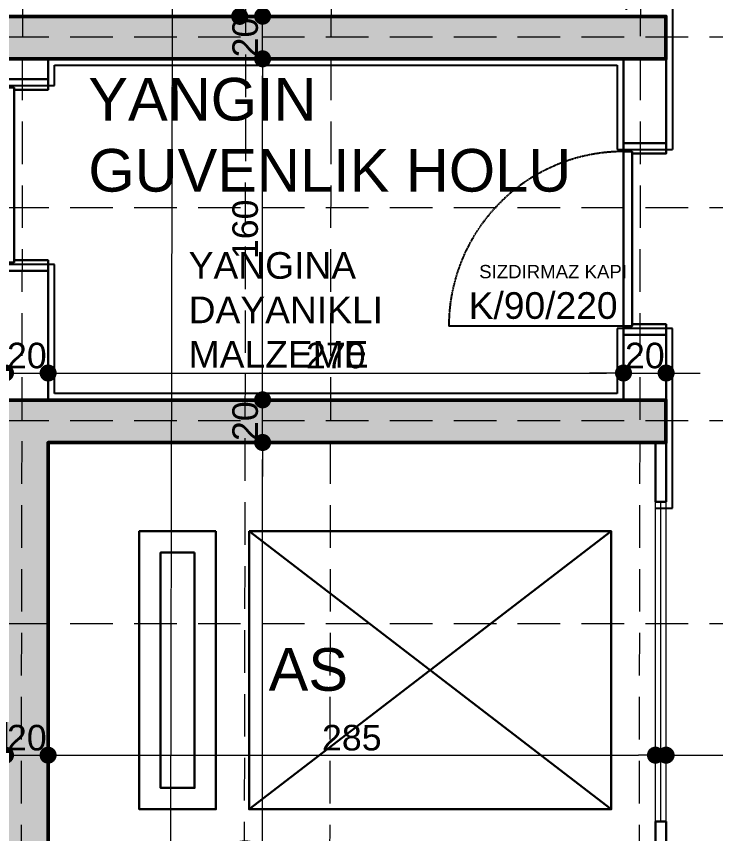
# Model space of a CAD drawing. Header units: millimetres. Extents: x 38129 to 72024, y -56282 to 16512.
# Drawn here: x 45968.3 to 46296.5, y -44649.3 to -44265.8 of the extents above; entities that cross this region are included whole.
import ezdxf

# ---------------------------------------------------------------- set-up
doc = ezdxf.new("R2010")
doc.units = ezdxf.units.MM
doc.linetypes.add('HIDDEN', pattern=[0.375, 0.25, -0.125])
for name, color, linetype, lineweight in [('AKS', 55, 'HIDDEN', 0), ('COLUMN4', 3, 'Continuous', 50), ('DIŞÖLÇÜ', 37, 'Continuous', 0), ('DUVAR', 255, 'Continuous', 30), ('KAPI', 4, 'Continuous', 30), ('M', 210, 'Continuous', 30), ('mahal', 7, 'Continuous', 5), ('pencere+KAPI', 1, 'Continuous', 0), ('TARAMA', 252, 'Continuous', 0), ('ölçü İÇ', 31, 'Continuous', 0)]:
    doc.layers.add(name, color=color, linetype=linetype, lineweight=lineweight)
doc.layers.add('HIDDEN', color=1, linetype='HIDDEN')
doc.layers.add('sıva', color=41, linetype='Continuous')
doc.styles.add('icdisolcu_yazi', font='arial.ttf')
doc.styles.get("Standard").update_dxf_attribs({"font": 'arial.ttf'})
doc.styles.add('style1', font='arial.ttf')
doc.dimstyles.new('İç Ölçü', dxfattribs={"dimtxt": 12, "dimasz": 8, "dimexe": 5, "dimexo": 0, "dimgap": 2, "dimtad": 1, "dimdec": 0, "dimzin": 12, "dimdsep": 46, "dimtxsty": 'icdisolcu_yazi', "dimblk": 'DOT', "dimcen": 8, "dimdle": 5, "dimclrd": 256, "dimclre": 256, "dimclrt": 7, "dimadec": 0, "dimazin": 3, "dimtfac": 1, "dimtdec": 0, "dimtix": 1, "dimtmove": 2, "dimatfit": 3, "dimldrblk": 'DOT', "dimfxl": 0, "dimtolj": 1, "dimtzin": 0, "dimlwd": -1, "dimlwe": -1, "dimarcsym": 0})

# ---------------------------------------------------------------- blocks, each defined once
blk = doc.blocks.new('*U12')
for p, q in [((4, 0), (0, 0)), ((86, 0), (90, 0))]:
    blk.add_line(p, q)
blk.add_lwpolyline([(4, 0), (86, 0), (86, -4), (4, -4)], close=True)
for points in [[(0, -20), (5, -20), (5, -4)], [(90, -20), (85, -20), (85, -4)]]:
    blk.add_lwpolyline(points)
at = {"layer": 'DUVAR'}
for p, q in [((0, 0), (0, -20)), ((90, 0), (90, -20))]:
    blk.add_line(p, q, dxfattribs=at)
at = {"layer": 'HIDDEN'}
blk.add_line((4, 0), (4, 82), dxfattribs=at)
blk.add_arc((4, 0), 82, 360, 90, dxfattribs=at)
blk = doc.blocks.new('_Dot')
at = {"color": 0, "lineweight": -2}
blk.add_line((-0.5, 0), (-1, 0), dxfattribs=at)
at = {"color": 0, "lineweight": 30, "const_width": 0.5}
blk.add_lwpolyline([(-0.25, 0, 1), (0.25, 0, 1)], format="xyb", close=True, dxfattribs=at)
blk = doc.blocks.new('*D833')
at = {"layer": 'Defpoints', "color": 0, "lineweight": 120, "transparency": 16777216}
for p in [(46079.12, -44465.74), (46083.91, -44465.74), (46083.91, -44865.74)]:
    blk.add_point(p, dxfattribs=at)
at = {"layer": 'ölçü İÇ', "transparency": 16777216}
for p, q in [((46079.12, -44465.74), (46088.91, -44465.74)), ((46083.91, -44865.74), (46088.91, -44865.74))]:
    blk.add_line(p, q, dxfattribs=at)
at = {"layer": 'ölçü İÇ', "linetype": 'Continuous', "transparency": 16777216}
blk.add_line((46083.91, -44857.74), (46083.91, -44473.74), dxfattribs=at)
at = {"layer": 'ölçü İÇ', "transparency": 16777216, "xscale": 8, "yscale": 8, "zscale": 8}
for p, rotation in [((46083.91, -44465.74), 90), ((46083.91, -44865.74), 270)]:
    blk.add_blockref('_Dot', p, dxfattribs=dict(at, rotation=rotation))
at = {"layer": 'ölçü İÇ', "color": 7, "transparency": 16777216, "insert": (46075.78, -44665.74), "char_height": 12, "attachment_point": 5, "rotation": 90, "style": 'icdisolcu_yazi'}
blk.add_mtext('\\A1;400', dxfattribs=at)
blk = doc.blocks.new('*D834')
at = {"layer": 'Defpoints', "color": 0, "lineweight": 120, "transparency": 16777216}
for p in [(46083.91, -44445.74), (46083.91, -44445.74), (46079.12, -44465.74)]:
    blk.add_point(p, dxfattribs=at)
at = {"layer": 'ölçü İÇ', "linetype": 'Continuous', "transparency": 16777216}
for p, q in [((46083.91, -44437.74), (46083.91, -44429.74)), ((46083.91, -44465.74), (46083.91, -44445.74)), ((46083.91, -44473.74), (46083.91, -44481.74))]:
    blk.add_line(p, q, dxfattribs=at)
at = {"layer": 'ölçü İÇ', "transparency": 16777216}
for p, q in [((46083.91, -44445.74), (46088.91, -44445.74)), ((46079.12, -44465.74), (46088.91, -44465.74))]:
    blk.add_line(p, q, dxfattribs=at)
at = {"layer": 'ölçü İÇ', "transparency": 16777216, "xscale": 8, "yscale": 8, "zscale": 8}
for p, rotation in [((46083.91, -44445.74), 270), ((46083.91, -44465.74), 90)]:
    blk.add_blockref('_Dot', p, dxfattribs=dict(at, rotation=rotation))
at = {"layer": 'ölçü İÇ', "color": 7, "transparency": 16777216, "insert": (46075.78, -44455.74), "char_height": 12, "attachment_point": 5, "rotation": 90, "style": 'icdisolcu_yazi'}
blk.add_mtext('\\A1;20', dxfattribs=at)
blk = doc.blocks.new('*D835')
at = {"layer": 'Defpoints', "color": 0, "lineweight": 120, "transparency": 16777216}
for p in [(46083.91, -44285.74), (46083.91, -44285.74), (46083.91, -44445.74)]:
    blk.add_point(p, dxfattribs=at)
at = {"layer": 'ölçü İÇ', "transparency": 16777216}
for p, q in [((46083.91, -44285.74), (46088.91, -44285.74)), ((46083.91, -44445.74), (46088.91, -44445.74))]:
    blk.add_line(p, q, dxfattribs=at)
at = {"layer": 'ölçü İÇ', "linetype": 'Continuous', "transparency": 16777216}
blk.add_line((46083.91, -44437.74), (46083.91, -44293.74), dxfattribs=at)
at = {"layer": 'ölçü İÇ', "transparency": 16777216, "xscale": 8, "yscale": 8, "zscale": 8}
for p, rotation in [((46083.91, -44285.74), 90), ((46083.91, -44445.74), 270)]:
    blk.add_blockref('_Dot', p, dxfattribs=dict(at, rotation=rotation))
at = {"layer": 'ölçü İÇ', "color": 7, "transparency": 16777216, "insert": (46075.78, -44365.74), "char_height": 12, "attachment_point": 5, "rotation": 90, "style": 'icdisolcu_yazi'}
blk.add_mtext('\\A1;160', dxfattribs=at)
blk = doc.blocks.new('*D836')
at = {"layer": 'Defpoints', "color": 0, "lineweight": 120, "transparency": 16777216}
for p in [(46042.18, -44265.74), (46083.91, -44265.74), (46083.91, -44285.74)]:
    blk.add_point(p, dxfattribs=at)
at = {"layer": 'ölçü İÇ', "linetype": 'Continuous', "transparency": 16777216}
for p, q in [((46083.91, -44257.74), (46083.91, -44249.74)), ((46083.91, -44285.74), (46083.91, -44265.74)), ((46083.91, -44293.74), (46083.91, -44301.74))]:
    blk.add_line(p, q, dxfattribs=at)
at = {"layer": 'ölçü İÇ', "transparency": 16777216}
for p, q in [((46078.91, -44265.74), (46088.91, -44265.74)), ((46083.91, -44285.74), (46088.91, -44285.74))]:
    blk.add_line(p, q, dxfattribs=at)
at = {"layer": 'ölçü İÇ', "transparency": 16777216, "xscale": 8, "yscale": 8, "zscale": 8}
for p, rotation in [((46083.91, -44265.74), 270), ((46083.91, -44285.74), 90)]:
    blk.add_blockref('_Dot', p, dxfattribs=dict(at, rotation=rotation))
at = {"layer": 'ölçü İÇ', "color": 7, "transparency": 16777216, "insert": (46075.78, -44275.74), "char_height": 12, "attachment_point": 5, "rotation": 90, "style": 'icdisolcu_yazi'}
blk.add_mtext('\\A1;20', dxfattribs=at)
blk = doc.blocks.new('*D864')
at = {"layer": 'Defpoints', "color": 0, "lineweight": 120, "transparency": 16777216}
for p in [(45963.23, -44612.42), (45983.23, -44612.42), (45983.23, -44612.44)]:
    blk.add_point(p, dxfattribs=at)
at = {"layer": 'ölçü İÇ', "linetype": 'Continuous', "transparency": 16777216}
for p, q in [((45955.23, -44612.44), (45947.23, -44612.44)), ((45963.23, -44612.44), (45983.23, -44612.44)), ((45991.23, -44612.44), (45999.23, -44612.44))]:
    blk.add_line(p, q, dxfattribs=at)
at = {"layer": 'ölçü İÇ', "transparency": 16777216}
for p, q in [((45963.23, -44612.42), (45963.23, -44617.44)), ((45983.23, -44612.42), (45983.23, -44617.44))]:
    blk.add_line(p, q, dxfattribs=at)
at = {"layer": 'ölçü İÇ', "transparency": 16777216, "xscale": 8, "yscale": 8, "zscale": 8}
blk.add_blockref('_Dot', (45963.23, -44612.44), dxfattribs=at)
at = {"layer": 'ölçü İÇ', "transparency": 16777216, "xscale": 8, "yscale": 8, "zscale": 8, "rotation": 180}
blk.add_blockref('_Dot', (45983.23, -44612.44), dxfattribs=at)
at = {"layer": 'ölçü İÇ', "color": 7, "transparency": 16777216, "insert": (45973.23, -44604.31), "char_height": 12, "attachment_point": 5, "style": 'icdisolcu_yazi'}
blk.add_mtext('\\A1;20', dxfattribs=at)
blk = doc.blocks.new('*D865')
at = {"layer": 'Defpoints', "color": 0, "lineweight": 120, "transparency": 16777216}
for p in [(45983.23, -44612.42), (46268.29, -44612.44), (46268.29, -44643.6)]:
    blk.add_point(p, dxfattribs=at)
at = {"layer": 'ölçü İÇ', "transparency": 16777216}
for p, q in [((46268.29, -44617.44), (46268.29, -44607.44)), ((45983.23, -44612.42), (45983.23, -44617.44))]:
    blk.add_line(p, q, dxfattribs=at)
at = {"layer": 'ölçü İÇ', "linetype": 'Continuous', "transparency": 16777216}
blk.add_line((45991.23, -44612.44), (46260.29, -44612.44), dxfattribs=at)
at = {"layer": 'ölçü İÇ', "transparency": 16777216, "xscale": 8, "yscale": 8, "zscale": 8, "rotation": 180}
blk.add_blockref('_Dot', (45983.23, -44612.44), dxfattribs=at)
at = {"layer": 'ölçü İÇ', "transparency": 16777216, "xscale": 8, "yscale": 8, "zscale": 8}
blk.add_blockref('_Dot', (46268.29, -44612.44), dxfattribs=at)
at = {"layer": 'ölçü İÇ', "color": 7, "transparency": 16777216, "insert": (46125.76, -44604.31), "char_height": 12, "attachment_point": 5, "style": 'icdisolcu_yazi'}
blk.add_mtext('\\A1;285', dxfattribs=at)
blk = doc.blocks.new('*D873')
at = {"layer": 'Defpoints', "color": 0, "lineweight": 120, "transparency": 16777216}
for p in [(45963.23, -44433.19), (45983.23, -44433.15), (45983.23, -44433.2)]:
    blk.add_point(p, dxfattribs=at)
at = {"layer": 'ölçü İÇ', "transparency": 16777216}
for p, q in [((45963.23, -44433.19), (45963.23, -44428.15)), ((45983.23, -44433.2), (45983.23, -44428.15))]:
    blk.add_line(p, q, dxfattribs=at)
at = {"layer": 'ölçü İÇ', "linetype": 'Continuous', "transparency": 16777216}
for p, q in [((45955.23, -44433.15), (45947.23, -44433.15)), ((45963.23, -44433.15), (45983.23, -44433.15)), ((45991.23, -44433.15), (45999.23, -44433.15))]:
    blk.add_line(p, q, dxfattribs=at)
at = {"layer": 'ölçü İÇ', "transparency": 16777216, "xscale": 8, "yscale": 8, "zscale": 8}
blk.add_blockref('_Dot', (45963.23, -44433.15), dxfattribs=at)
at = {"layer": 'ölçü İÇ', "transparency": 16777216, "xscale": 8, "yscale": 8, "zscale": 8, "rotation": 180}
blk.add_blockref('_Dot', (45983.23, -44433.15), dxfattribs=at)
at = {"layer": 'ölçü İÇ', "color": 7, "transparency": 16777216, "insert": (45973.23, -44425.02), "char_height": 12, "attachment_point": 5, "style": 'icdisolcu_yazi'}
blk.add_mtext('\\A1;20', dxfattribs=at)
blk = doc.blocks.new('*D874')
at = {"layer": 'Defpoints', "color": 0, "lineweight": 120, "transparency": 16777216}
for p in [(45983.23, -44433.2), (46253.29, -44433.15), (46253.29, -44433.33)]:
    blk.add_point(p, dxfattribs=at)
at = {"layer": 'ölçü İÇ', "transparency": 16777216}
for p, q in [((45983.23, -44433.2), (45983.23, -44428.15)), ((46253.29, -44433.33), (46253.29, -44428.15))]:
    blk.add_line(p, q, dxfattribs=at)
at = {"layer": 'ölçü İÇ', "linetype": 'Continuous', "transparency": 16777216}
blk.add_line((45991.23, -44433.15), (46245.29, -44433.15), dxfattribs=at)
at = {"layer": 'ölçü İÇ', "transparency": 16777216, "xscale": 8, "yscale": 8, "zscale": 8, "rotation": 180}
blk.add_blockref('_Dot', (45983.23, -44433.15), dxfattribs=at)
at = {"layer": 'ölçü İÇ', "transparency": 16777216, "xscale": 8, "yscale": 8, "zscale": 8}
blk.add_blockref('_Dot', (46253.29, -44433.15), dxfattribs=at)
at = {"layer": 'ölçü İÇ', "color": 7, "transparency": 16777216, "insert": (46118.26, -44425.02), "char_height": 12, "attachment_point": 5, "style": 'icdisolcu_yazi'}
blk.add_mtext('\\A1;270', dxfattribs=at)
blk = doc.blocks.new('*D875')
at = {"layer": 'Defpoints', "color": 0, "lineweight": 120, "transparency": 16777216}
for p in [(46253.29, -44433.33), (46273.29, -44433.15), (46273.29, -44433.33)]:
    blk.add_point(p, dxfattribs=at)
at = {"layer": 'ölçü İÇ', "transparency": 16777216}
for p, q in [((46253.29, -44433.33), (46253.29, -44428.15)), ((46273.29, -44433.33), (46273.29, -44428.15))]:
    blk.add_line(p, q, dxfattribs=at)
at = {"layer": 'ölçü İÇ', "linetype": 'Continuous', "transparency": 16777216}
for p, q in [((46245.29, -44433.15), (46237.29, -44433.15)), ((46253.29, -44433.15), (46273.29, -44433.15)), ((46281.29, -44433.15), (46289.29, -44433.15))]:
    blk.add_line(p, q, dxfattribs=at)
at = {"layer": 'ölçü İÇ', "transparency": 16777216, "xscale": 8, "yscale": 8, "zscale": 8}
blk.add_blockref('_Dot', (46253.29, -44433.15), dxfattribs=at)
at = {"layer": 'ölçü İÇ', "transparency": 16777216, "xscale": 8, "yscale": 8, "zscale": 8, "rotation": 180}
blk.add_blockref('_Dot', (46273.29, -44433.15), dxfattribs=at)
at = {"layer": 'ölçü İÇ', "color": 7, "transparency": 16777216, "insert": (46263.29, -44425.02), "char_height": 12, "attachment_point": 5, "style": 'icdisolcu_yazi'}
blk.add_mtext('\\A1;20', dxfattribs=at)
blk = doc.blocks.new('*D927')
at = {"layer": 'Defpoints', "color": 0, "lineweight": 120, "transparency": 16777216}
for p in [(46073.14, -44145.82), (46073.14, -44145.82), (46073.14, -44265.82)]:
    blk.add_point(p, dxfattribs=at)
at = {"layer": 'ölçü İÇ', "transparency": 16777216}
for p, q in [((46073.14, -44145.82), (46078.14, -44145.82)), ((46073.14, -44265.82), (46078.14, -44265.82))]:
    blk.add_line(p, q, dxfattribs=at)
at = {"layer": 'ölçü İÇ', "linetype": 'Continuous', "transparency": 16777216}
blk.add_line((46073.14, -44257.82), (46073.14, -44153.82), dxfattribs=at)
at = {"layer": 'ölçü İÇ', "transparency": 16777216, "xscale": 8, "yscale": 8, "zscale": 8}
for p, rotation in [((46073.14, -44145.82), 90), ((46073.14, -44265.82), 270)]:
    blk.add_blockref('_Dot', p, dxfattribs=dict(at, rotation=rotation))
at = {"layer": 'ölçü İÇ', "color": 7, "transparency": 16777216, "insert": (46065.01, -44205.82), "char_height": 12, "attachment_point": 5, "rotation": 90, "style": 'icdisolcu_yazi'}
blk.add_mtext('\\A1;120', dxfattribs=at)
blk = doc.blocks.new('wertertw')
at = {"layer": 'TARAMA', "lineweight": -3}
h = blk.add_hatch(dxfattribs=at)
h.set_pattern_fill('ANSI33', color=256, scale=2.5, style=0)
h.set_pattern_definition([(45, (-86643.698, -32547.66), (-11.2253202, 11.2253202), []), (45, (-86632.472, -32547.66), (-11.2253202, 11.2253202), [7.9375, -3.96875])])
h.paths.add_polyline_path([(-616.25, 351.94), (-616.25, -88.06), (-306.25, -88.06), (-306.25, -68.06), (-596.25, -68.06), (-596.25, 331.94), (-306.25, 331.94), (-306.25, 351.94)])
h.paths.add_polyline_path([(38.75, -338.06), (78.75, -338.06), (78.75, -378.06), (38.75, -378.06)])
h.paths.add_polyline_path([(-471.25, -318.06), (-441.25, -318.06), (-441.25, -378.06), (-471.25, -378.06)])
h.paths.add_polyline_path([(-961.25, -318.06), (-931.25, -318.06), (-931.25, -378.06), (-961.25, -378.06)])
h.paths.add_polyline_path([(343.75, -163.06), (413.75, -163.06), (413.75, -198.06), (343.75, -198.06)])
h.paths.add_polyline_path([(8.75, -163.06), (78.75, -163.06), (78.75, -198.06), (8.75, -198.06)])
h.paths.add_polyline_path([(-1036.25, -148.06), (-906.25, -148.06), (-906.25, -178.06), (-1036.25, -178.06)])
h.paths.add_polyline_path([(-976.25, 256.94), (-916.25, 256.94), (-916.25, 226.94), (-976.25, 226.94)])
h.paths.add_polyline_path([(343.75, 459.44), (413.75, 459.44), (413.75, 424.44), (343.75, 424.44)])
h.paths.add_polyline_path([(8.75, 459.44), (78.75, 459.44), (78.75, 424.44), (8.75, 424.44)])
h.paths.add_polyline_path([(-616.25, 531.94), (-306.25, 531.94), (-306.25, 511.94), (-616.25, 511.94)])
h.paths.add_polyline_path([(-976.25, 656.94), (-916.25, 656.94), (-916.25, 626.94), (-976.25, 626.94)])
h.paths.add_polyline_path([(-616.25, 971.94), (-306.25, 971.94), (-306.25, 951.94), (-616.25, 951.94)])
h.paths.add_polyline_path([(343.75, 1081.94), (413.75, 1081.94), (413.75, 1046.94), (343.75, 1046.94)])
h.paths.add_polyline_path([(8.75, 1081.94), (78.75, 1081.94), (78.75, 1046.94), (8.75, 1046.94)])
h.paths.add_polyline_path([(-1036.25, 1061.94), (-906.25, 1061.94), (-906.25, 1031.94), (-1036.25, 1031.94)])
h.paths.add_polyline_path([(-931.25, 1286.94), (-901.25, 1286.94), (-901.25, 1226.94), (-931.25, 1226.94)])
h.paths.add_polyline_path([(68.75, 1332.04), (108.75, 1332.04), (108.75, 1292.04), (68.75, 1292.04)])
h.paths.add_polyline_path([(-511.25, 1332.04), (-481.25, 1332.04), (-481.25, 1252.04), (-511.25, 1252.04)])
at = {"layer": 'COLUMN4', "color": 3}
for points in [[(-616.25, 531.94), (-306.25, 531.94), (-306.25, 511.94), (-616.25, 511.94)], [(-616.25, 351.94), (-616.25, -88.06), (-306.25, -88.06), (-306.25, -68.06), (-596.25, -68.06), (-596.25, 331.94), (-306.25, 331.94), (-306.25, 351.94)]]:
    blk.add_lwpolyline(points, close=True, dxfattribs=at)
blk = doc.blocks.new('*D944')
at = {"layer": 'Defpoints', "color": 0, "lineweight": 120, "transparency": 16777216}
for p in [(46393.08, -44612.44), (46393.08, -44629.17), (46273.29, -44643.6)]:
    blk.add_point(p, dxfattribs=at)
at = {"layer": 'ölçü İÇ', "transparency": 16777216}
for p, q in [((46273.29, -44617.44), (46273.29, -44607.44)), ((46393.08, -44617.44), (46393.08, -44607.44))]:
    blk.add_line(p, q, dxfattribs=at)
at = {"layer": 'ölçü İÇ', "linetype": 'Continuous', "transparency": 16777216}
blk.add_line((46281.29, -44612.44), (46385.08, -44612.44), dxfattribs=at)
at = {"layer": 'ölçü İÇ', "transparency": 16777216, "xscale": 8, "yscale": 8, "zscale": 8, "rotation": 180}
blk.add_blockref('_Dot', (46273.29, -44612.44), dxfattribs=at)
at = {"layer": 'ölçü İÇ', "transparency": 16777216, "xscale": 8, "yscale": 8, "zscale": 8}
blk.add_blockref('_Dot', (46393.08, -44612.44), dxfattribs=at)
at = {"layer": 'ölçü İÇ', "color": 7, "transparency": 16777216, "insert": (46333.19, -44604.31), "char_height": 12, "attachment_point": 5, "style": 'icdisolcu_yazi'}
blk.add_mtext('\\A1;120', dxfattribs=at)

msp = doc.modelspace()

# ---------------------------------------------------------------- linework, layer by layer
at = {"layer": 'AKS', "ltscale": 80}
for p, q in [((46078.09, -42963.75), (46074.09, -45363.07)), ((45973.24, -42965.11), (45969.39, -45363.07)), ((46118.09, -42965.11), (46114.24, -45363.07)), ((46263.29, -42965.11), (46259.44, -45363.07)), ((47273.6, -44275.66), (45234.91, -44275.66)), ((47273.6, -44355.66), (45234.91, -44355.66)), ((47273.6, -44455.66), (45234.91, -44455.66)), ((47273.6, -44550.83), (45234.91, -44550.83))]:
    msp.add_line(p, q, dxfattribs=at)
at = {"layer": 'DUVAR'}
for p, q in [((46038.23, -44285.74), (46198.29, -44285.74)), ((46268.29, -44493.6), (46268.28, -44465.74)), ((46273.28, -44465.74), (46273.29, -44493.6)), ((46268.29, -44493.6), (46273.29, -44493.6)), ((46268.29, -44684.6), (46268.29, -44643.6)), ((46268.29, -44643.6), (46273.29, -44643.6)), ((46273.29, -44643.6), (46273.29, -44684.6))]:
    msp.add_line(p, q, dxfattribs=at)
for points in [[(45983.23, -44295.24), (45983.23, -44285.74)], [(46253.29, -44325.24), (46253.29, -44285.74)], [(46273.29, -44325.24), (46273.29, -44285.74)], [(45983.22, -44445.74), (45983.23, -44380.24)], [(46273.28, -44445.74), (46273.29, -44410.24)], [(46253.28, -44445.74), (46253.29, -44411.24)]]:
    msp.add_lwpolyline(points, dxfattribs=at)
at = {"layer": 'KAPI', "lineweight": 15}
for p, q in [((46268.29, -44643.6), (46268.29, -44493.6)), ((46270.79, -44643.6), (46270.79, -44493.6)), ((46273.29, -44643.6), (46273.29, -44493.6))]:
    msp.add_line(p, q, dxfattribs=at)
at = {"layer": 'M'}
for p, q in [((46077.53, -44507.38), (46247.55, -44637.82)), ((46077.53, -44637.82), (46247.55, -44507.38))]:
    msp.add_line(p, q, dxfattribs=at)
for points in [[(46061.95, -44507.38), (46026.04, -44507.38), (46026.04, -44637.82), (46061.95, -44637.82)], [(46077.53, -44507.38), (46247.55, -44507.38), (46247.55, -44637.82), (46077.53, -44637.82)], [(46051.95, -44517.38), (46036.04, -44517.38), (46036.04, -44627.82), (46051.95, -44627.82)]]:
    msp.add_lwpolyline(points, close=True, dxfattribs=at)
at = {"layer": 'pencere+KAPI', "linetype": 'HIDDEN'}
msp.add_line((46043.93, -43013.58), (46039.19, -45395.23), dxfattribs=at)
at = {"layer": 'sıva'}
for p, q in [((45986.23, -44298.24), (45986.23, -44288.74)), ((45986.23, -44288.74), (46250.29, -44288.74)), ((46250.29, -44288.74), (46250.29, -44328.24)), ((45960.23, -44298.24), (45986.23, -44298.24)), ((46250.29, -44328.24), (46276.29, -44328.24)), ((45986.23, -44382.24), (45960.23, -44382.24)), ((45986.22, -44442.7), (45986.23, -44382.24)), ((46250.29, -44412.24), (46250.28, -44442.74)), ((46276.29, -44412.24), (46250.29, -44412.24)), ((46276.29, -44496.6), (46276.29, -44412.24)), ((46250.28, -44442.74), (45986.22, -44442.7)), ((46268.29, -44496.6), (46276.29, -44496.6))]:
    msp.add_line(p, q, dxfattribs=at)
msp.add_lwpolyline([(46254.76, -44262.74), (46254.76, -44262.74), (46254.76, -44252.37), (46254.76, -44249.37), (46273.29, -44249.37), (46276.29, -44249.37), (46276.29, -44328.24)], dxfattribs=at)

# ---------------------------------------------------------------- block references
at = {"layer": 'DIŞÖLÇÜ'}
msp.add_blockref('wertertw', (46579.46, -44797.76), dxfattribs=at)
at = {"layer": 'KAPI', "rotation": 90}
for p in [(45963.23, -44385.24), (46253.29, -44415.24)]:
    msp.add_blockref('*U12', p, dxfattribs=at)

# ---------------------------------------------------------------- texts
at = {"layer": 'mahal', "char_height": 20, "attachment_point": 1}
for s, insert in [('YANGIN GUVENLIK HOLU', (46002.1, -44294.71)), ('AS', (46086.73, -44562.22))]:
    msp.add_mtext_dynamic_manual_height_columns(s, width=250.3432, gutter_width=12.5, heights=[0], dxfattribs=dict(at, insert=insert))
at = {"layer": 'pencere+KAPI', "attachment_point": 1, "rotation": 0, "style": 'style1'}
for s, insert, char_height, width in [('YANGINA DAYANIKLI MALZEME', (46049.2, -44376.44), 12.5, 27.0954), ('SIZDIRMAZ KAPI', (46185.55, -44382.45), 6.25, 82.3221), ('K/90/220', (46180.61, -44395.23), 12.5, 27.0954)]:
    msp.add_mtext(s, dxfattribs=dict(at, insert=insert, char_height=char_height, width=width))

# ---------------------------------------------------------------- dimensions: what is measured, and where the dimension line sits
at = {"layer": 'ölçü İÇ'}
for base, p1, p2, angle, picture, middle in [((46073.14, -44145.82), (46073.14, -44265.82), (46073.14, -44145.82), 270, '*D927', (46065.01, -44205.82)), ((46083.91, -44265.74), (46083.91, -44285.74), (46042.18, -44265.74), 90, '*D836', (46075.78, -44275.74)), ((46083.91, -44285.74), (46083.91, -44445.74), (46083.91, -44285.74), 90, '*D835', (46075.78, -44365.74)), ((46083.91, -44445.74), (46079.12, -44465.74), (46083.91, -44445.74), 90, '*D834', (46075.78, -44455.74)), ((46083.91, -44465.74), (46083.91, -44865.74), (46079.12, -44465.74), 90, '*D833', (46075.78, -44665.74))]:
    dim = msp.add_linear_dim(base=base, p1=p1, p2=p2, angle=angle, dimstyle='İç Ölçü', dxfattribs=at)
    dim.commit()
    dim.dimension.update_dxf_attribs({"geometry": picture, "text_midpoint": middle})
for base, p1, p2, picture, middle in [((45983.23, -44433.15), (45963.23, -44433.19), (45983.23, -44433.2), '*D873', (45973.23, -44425.02)), ((46253.29, -44433.15), (45983.23, -44433.2), (46253.29, -44433.33), '*D874', (46118.26, -44425.02)), ((46273.29, -44433.15), (46253.29, -44433.33), (46273.29, -44433.33), '*D875', (46263.29, -44425.02)), ((45983.23, -44612.44), (45963.23, -44612.42), (45983.23, -44612.42), '*D864', (45973.23, -44604.31)), ((46268.29, -44612.44), (45983.23, -44612.42), (46268.29, -44643.6), '*D865', (46125.76, -44604.31)), ((46393.08, -44612.44), (46273.29, -44643.6), (46393.08, -44629.17), '*D944', (46333.19, -44604.31))]:
    dim = msp.add_linear_dim(base=base, p1=p1, p2=p2, dimstyle='İç Ölçü', dxfattribs=at)
    dim.commit()
    dim.dimension.update_dxf_attribs({"geometry": picture, "text_midpoint": middle})

doc.saveas('drawing.dxf')
